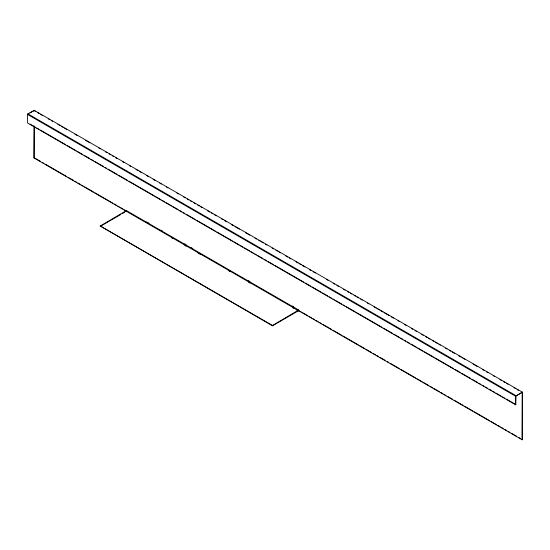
<?xml version="1.0" encoding="UTF-8"?>
<svg xmlns="http://www.w3.org/2000/svg" width="550" height="550" viewBox="0 0 550 550"><rect width="100%" height="100%" fill="white"/><g stroke="black" fill="none" stroke-linecap="round" stroke-linejoin="round"><path stroke-width="0.82" d="M522.191 439.814L522.191 392.425L515.969 396.014L515.673 404.8L515.659 396.192L522.411 392.04L522.191 439.814L298.629 310.743L298.629 310.028L126.376 210.574L100.258 226.016L272.511 325.827L298.629 310.647A0.88 0.509 -60 0 0 298.76 310.461M298.629 310.028L272.511 325.462L100.258 226.016M34.341 110.406L27.589 114.049L27.514 122.966L515.673 404.8M126.067 211.475L126.376 211.2A0.88 0.509 -60 0 0 126.507 211.008M29.886 112.977L34.031 110.584L35.516 111.444M34.031 125.819L34.031 157.981L34.341 126.486M100.258 226.373L120.904 214.452M122.375 213.599L124.589 212.327M298.629 310.743L301.173 311.85M34.031 110.227L522.5 392.246M37.751 112.736L39.236 113.596M40.727 114.455L42.212 115.314M48.166 118.752L49.658 119.611M51.143 120.471L52.635 121.33M57.839 124.334L60.074 125.62M61.566 126.479L63.051 127.339M64.542 128.198L66.77 129.491M74.958 134.214L77.192 135.506M85.374 140.229L89.843 142.808M98.773 147.964L100.258 148.823M105.469 151.828L106.954 152.687M109.189 153.979L110.674 154.839M112.166 155.698L113.651 156.558M115.885 157.843L117.377 158.703M122.581 161.714L124.073 162.573M129.278 165.578L130.769 166.437M135.981 169.448L138.208 170.734M139.7 171.593L141.185 172.453M146.396 175.457L148.631 176.749M153.093 179.327L155.327 180.613M159.789 183.191L161.281 184.051M166.485 187.062L167.977 187.921M176.907 193.077L178.393 193.937M183.604 196.941L185.089 197.801M187.323 199.086L188.815 199.946M190.3 200.805L191.785 201.664M194.019 202.957L195.511 203.816M197.739 205.102L199.231 205.961M200.716 206.821L202.208 207.68M207.419 210.691L209.646 211.977M211.138 212.836L212.623 213.696M214.115 214.555L216.343 215.847M221.554 218.852L223.046 219.711M224.531 220.571L226.765 221.863M231.227 224.434L233.461 225.727M234.946 226.586L239.415 229.164M245.369 232.602L249.831 235.18M255.042 238.184L256.527 239.044M258.761 240.336L260.253 241.196M261.738 242.055L263.223 242.914M265.457 244.2L266.949 245.059M272.154 248.064L273.646 248.923M275.88 250.216L277.365 251.075M278.857 251.934L280.342 252.794M285.553 255.798L287.781 257.091M289.272 257.95L290.757 258.809M295.969 261.814L298.203 263.106M299.688 263.966L301.18 264.825M302.665 265.684L304.899 266.97M309.361 269.548L310.853 270.407M313.087 271.7L315.315 272.986M326.48 279.428L327.965 280.287M333.176 283.298L334.661 284.157M336.896 285.443L338.387 286.303M343.592 289.314L345.084 290.173M347.318 291.459L348.803 292.318M350.288 293.178L351.78 294.037M354.014 295.329L355.499 296.189M356.991 297.048L358.476 297.907M360.711 299.193L362.196 300.053M367.407 303.057L368.892 303.916M374.103 306.928L376.337 308.213M377.822 309.072L379.314 309.932M380.799 310.791L383.034 312.084M384.519 312.943L388.987 315.521M391.222 316.807L393.449 318.099M397.918 320.678L399.403 321.537M404.614 324.541L406.099 325.401M411.311 328.405L412.803 329.264M415.03 330.557L416.522 331.416M421.726 334.421L423.218 335.28M425.453 336.572L426.938 337.432M428.429 338.291L429.914 339.151M432.149 340.436L433.634 341.296M435.126 342.155L437.353 343.447M438.845 344.307L440.33 345.166M445.541 348.171L447.033 349.03M449.261 350.316L450.752 351.175M452.237 352.034L454.472 353.327M458.934 355.905L461.168 357.191M462.66 358.05L464.888 359.342M473.076 364.066L477.538 366.644M482.749 369.655L484.241 370.514M486.468 371.8L487.96 372.659M493.164 375.664L494.656 376.523M499.868 379.534L501.353 380.394M503.587 381.679L505.072 382.539M506.564 383.398L508.049 384.257M514.002 387.695L515.494 388.554M516.979 389.414L518.471 390.273M27.809 113.816L515.969 395.656M27.514 114.441L515.673 396.282M30.044 124.08L35.255 127.091M36.74 127.951L38.974 129.236M40.459 130.096L65.759 144.705M67.251 145.564L76.182 150.721M77.667 151.58L82.878 154.584M84.363 155.444L89.574 158.455M91.066 159.314L93.294 160.6M94.786 161.459L103.716 166.616M105.201 167.475L106.693 168.334M108.178 169.194L117.109 174.35M118.594 175.209L127.524 180.366M129.016 181.225L154.316 195.827M155.801 196.687L161.012 199.698M162.504 200.558L164.732 201.843M166.224 202.702L171.428 205.714M172.92 206.573L178.131 209.577M179.616 210.437L181.851 211.729M183.336 212.589L184.827 213.448M186.312 214.301L195.243 219.457M196.735 220.316L215.339 231.062M216.824 231.921L232.451 240.941M233.942 241.801L239.147 244.805M240.639 245.664L242.866 246.957M244.358 247.816L249.569 250.821M251.054 251.68L253.289 252.972M254.774 253.832L256.266 254.691M257.751 255.551L262.962 258.555M264.447 259.414L266.681 260.707M268.173 261.566L273.377 264.571M274.869 265.43L303.889 282.184M305.381 283.044L310.585 286.055M312.077 286.914L321.007 292.064M322.493 292.923L327.704 295.934M329.189 296.794L331.423 298.079M332.908 298.939L334.4 299.798M335.885 300.657L341.839 304.095M343.331 304.954L344.816 305.814M346.308 306.673L355.238 311.829M356.723 312.689L382.023 327.298M383.515 328.157L392.446 333.314M393.931 334.173L399.142 337.178M400.627 338.037L402.861 339.322M404.346 340.182L405.838 341.041M407.323 341.901L409.558 343.193M411.049 344.053L416.254 347.057M417.746 347.916L422.95 350.928M424.442 351.787L433.373 356.943M434.857 357.803L453.461 368.541M454.953 369.401L460.158 372.405M461.649 373.264L470.58 378.421M472.065 379.28L477.276 382.291M478.761 383.151L480.996 384.436M482.481 385.296L483.973 386.155M485.457 387.014L487.692 388.307M489.184 389.159L491.411 390.452M492.903 391.311L494.388 392.171M495.88 393.03L501.084 396.034M502.576 396.894L504.811 398.186M506.296 399.046L515.969 404.628M146.733 221.973L148.961 223.259M160.841 230.113L162.326 230.972M184.601 243.836L186.086 244.688M191.283 247.692L192.768 248.545M248.456 280.699L249.941 281.552M292.256 305.986L293.741 306.845M35.076 158.228L40.253 161.212M42.467 162.491L43.945 163.343M45.423 164.196L66.846 176.564M68.324 177.416L73.494 180.407M74.972 181.259L76.45 182.112M77.928 182.964L80.142 184.243M81.62 185.096L83.098 185.948M84.576 186.801L93.445 191.923M94.916 192.775L112.647 203.012M114.125 203.864L116.346 205.143M117.824 205.996L119.302 206.848M120.773 207.701L122.994 208.979M124.472 209.832L125.95 210.684M302.658 312.709L307.856 315.714M309.341 316.566L311.568 317.852M313.053 318.711L314.538 319.571M316.023 320.43L318.251 321.716M319.736 322.568L321.221 323.428M322.706 324.287L331.623 329.429M333.107 330.289L341.275 335.005M342.76 335.864L358.359 344.871M359.844 345.73L365.042 348.728M366.527 349.587L371.731 352.584M373.216 353.444L375.444 354.729M376.929 355.589L378.414 356.448M379.899 357.308L385.096 360.305M387.324 361.591L388.809 362.45M390.294 363.309L399.211 368.452M400.696 369.311L415.546 377.884M417.031 378.744L422.235 381.748M423.72 382.607L428.918 385.605M430.402 386.464L432.63 387.75M434.115 388.609L439.312 391.607M440.797 392.466L443.032 393.752M444.517 394.611L446.002 395.471M447.487 396.323L452.684 399.328M454.169 400.187L463.079 405.329M464.571 406.189L472.739 410.905M474.224 411.764L489.823 420.771M491.308 421.623L496.506 424.627M497.991 425.487L500.218 426.772M501.703 427.632L503.188 428.484M504.673 429.344L506.901 430.629M508.386 431.489L509.871 432.348M511.362 433.201L516.56 436.205M518.788 437.491L520.273 438.35M34.031 157.981L298.32 310.564M171.353 237.621L172.838 238.48M184.718 245.341L186.202 246.194M198.083 253.055L200.31 254.341M228.525 270.627L230.01 271.487M248.572 282.205L250.058 283.058M292.38 307.491L293.865 308.351M296.093 309.636L298.32 310.922M272.511 325.462L272.511 325.827M126.376 210.574L126.376 211.296M298.918 310.042A0.88 0.509 -60 0 1 298.856 310.255"/></g></svg>
